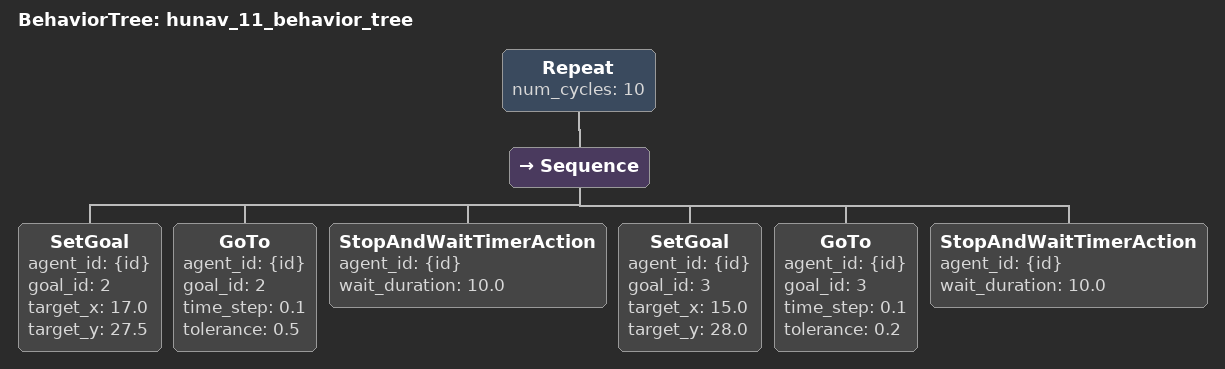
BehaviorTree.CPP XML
<?xml version="1.0" encoding="UTF-8"?>
<root main_tree_to_execute="hunav_11_behavior_tree" BTCPP_format="4">
  <include ros_pkg="arena_simulation_setup" path="configs/hunav/behavior_trees/BTRegularNav.xml"/>
  <BehaviorTree ID="hunav_11_behavior_tree">
    <Repeat num_cycles="10">
      <Sequence>
        <SetGoal agent_id="{id}" goal_id="2" target_x="17.0" target_y="27.5"/>
        <GoTo agent_id="{id}" goal_id="2" time_step="0.1" tolerance="0.5"/>
        <StopAndWaitTimerAction agent_id="{id}" wait_duration="10.0" />
        <SetGoal agent_id="{id}" goal_id="3" target_x="15.0" target_y="28.0"/>
        <GoTo agent_id="{id}" goal_id="3" time_step="0.1" tolerance="0.2"/>
        <StopAndWaitTimerAction agent_id="{id}" wait_duration="10.0" />
      </Sequence>
    </Repeat>
  </BehaviorTree>
</root>
